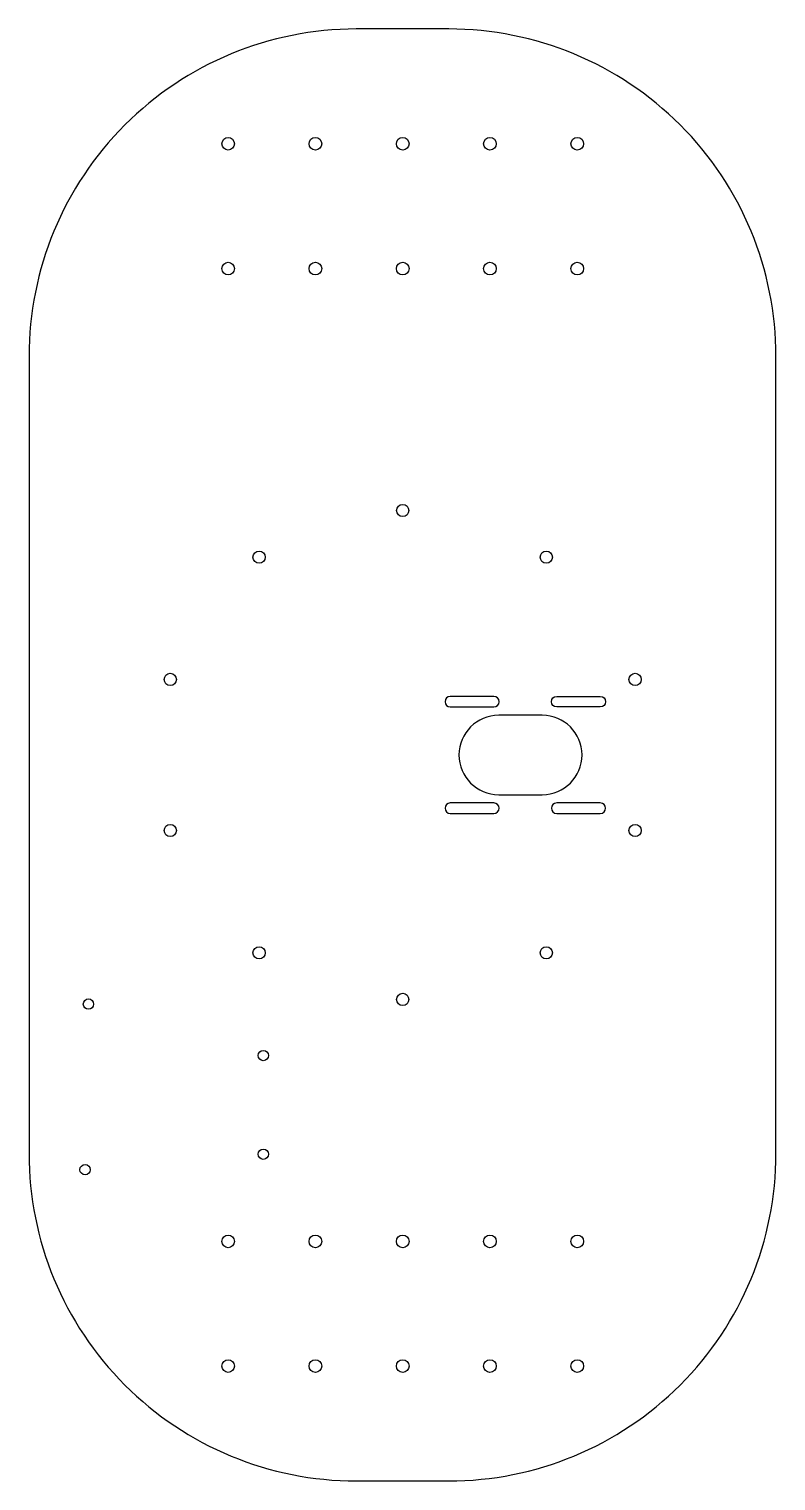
# Model space of a CAD drawing. Header units: inches. Extents: x -4.3 to 4.3, y -1.1 to 15.6.
import ezdxf

# ---------------------------------------------------------------- set-up
doc = ezdxf.new("R2010")
doc.units = ezdxf.units.IN
doc.layers.get('0').update_dxf_attribs({"linetype": 'CONTINUOUS'})

msp = doc.modelspace()

# ---------------------------------------------------------------- linework, layer by layer
for points in [[(-0.532, 15.565, 0.414214), (-4.282, 11.815), (-4.282, 2.685, 0.414214), (-0.532, -1.065), (0.528, -1.065, 0.414214), (4.278, 2.685), (4.278, 11.815, 0.414214), (0.528, 15.565)], [(0.545, 7.92, 1), (0.545, 7.8), (1.045, 7.8, 1), (1.045, 7.92)], [(2.265, 7.8), (1.765, 7.8, -1), (1.765, 7.92), (2.265, 7.92, -1)], [(1.1, 7.705, 1), (1.1, 6.795), (1.6, 6.795, 1), (1.6, 7.705)], [(0.545, 6.7, 1), (0.545, 6.58), (1.045, 6.58, 1), (1.045, 6.7)], [(1.765, 6.7, 1), (1.765, 6.58), (2.265, 6.58, 1), (2.265, 6.7)]]:
    msp.add_lwpolyline(points, format="xyb", close=True)
for centre, radius in [((-2, 14.25), 0.0725), ((-1, 14.25), 0.0725), ((0, 14.25), 0.0725), ((1, 14.25), 0.0725), ((2, 14.25), 0.0725), ((-2, 12.821), 0.0725), ((-1, 12.821), 0.0725), ((0, 12.821), 0.0725), ((1, 12.821), 0.0725), ((2, 12.821), 0.0725), ((0, 10.05), 0.07), ((-1.646, 9.516), 0.07), ((1.646, 9.516), 0.07), ((-2.663, 8.115), 0.07), ((2.663, 8.115), 0.07), ((-2.663, 6.385), 0.07), ((2.663, 6.385), 0.07), ((-1.646, 4.984), 0.07), ((1.646, 4.984), 0.07), ((0, 4.45), 0.07), ((-3.601, 4.397), 0.0591), ((-1.597, 3.807), 0.0591), ((-1.597, 2.677), 0.0591), ((-3.64, 2.5), 0.0591), ((-2, 1.679), 0.0725), ((-1, 1.679), 0.0725), ((0, 1.679), 0.0725), ((1, 1.679), 0.0725), ((2, 1.679), 0.0725), ((-2, 0.25), 0.0725), ((-1, 0.25), 0.0725), ((0, 0.25), 0.0725), ((1, 0.25), 0.0725), ((2, 0.25), 0.0725)]:
    msp.add_circle(centre, radius)

doc.saveas('drawing.dxf')
